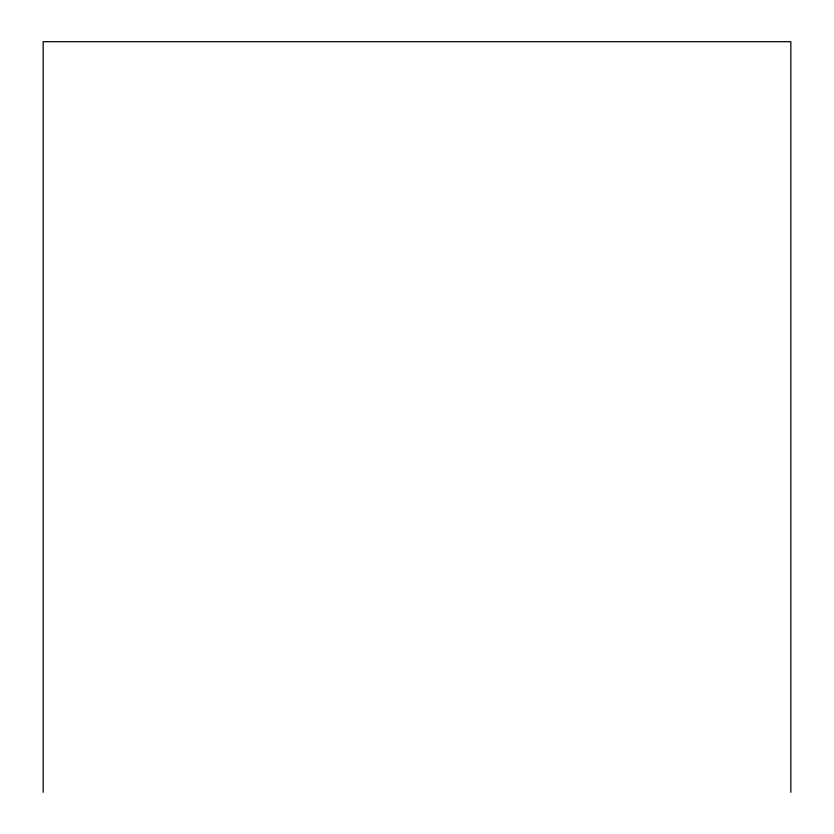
<?xml version="1.0" encoding="UTF-8"?>
<svg xmlns="http://www.w3.org/2000/svg" width="834" height="834" viewBox="0 0 834 834"><rect width="100%" height="100%" fill="white"/><g stroke="black" fill="none" stroke-linecap="round" stroke-linejoin="round"><path stroke-width="1.25" d="M790.841 792.3L790.841 41.7L43.16 41.7L43.16 792.3"/></g></svg>
